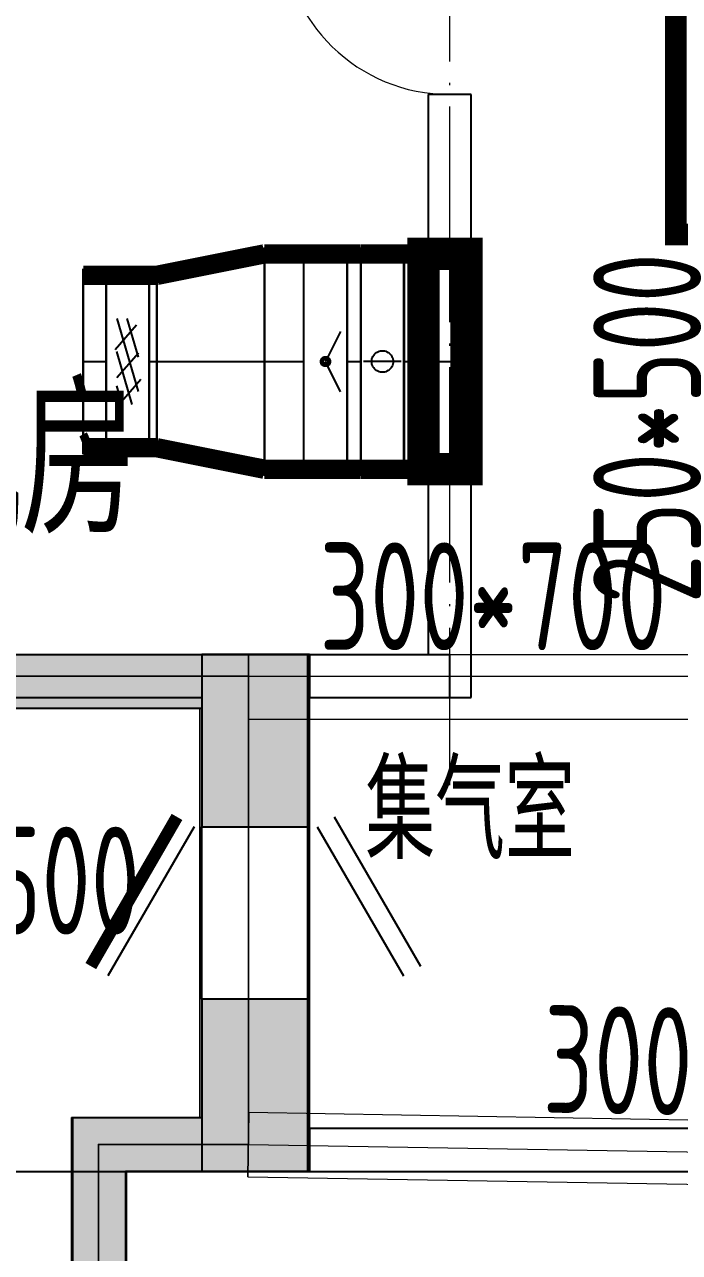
# Model space of a CAD drawing. Extents: x 369444 to 684549, y -549309 to 575337.
# Drawn here: x 446552 to 449591, y 454880 to 460582 of the extents above; entities that cross this region are included whole.
import ezdxf

# ---------------------------------------------------------------- set-up
doc = ezdxf.new("R2010")
doc.units = 0
doc.header["$LTSCALE"] = 1000
doc.header["$MEASUREMENT"] = 0
for name, pattern in [('CENTER2', [1.125, 0.75, -0.125, 0.125, -0.125]), ('DASH', [0.35, 0.25, -0.1]), ('DOTE', [2.42, 2, -0.2, 0.02, -0.2])]:
    doc.linetypes.add(name, pattern=pattern)
for name, color, linetype, lineweight, true_color in [('-1-0-1', 7, 'Continuous', 0, 0xc0c0c0), ('-1-1-2', 7, 'Continuous', 0, 0xc0c0c0), ('-2-0-1', 1, 'Continuous', 0, 0xff0000), ('-2-1-2', 9, 'Continuous', 0, 0x808080), ('1-6-1', 7, 'Continuous', 0, 0x55ff55), ('1-6-2', 7, 'Continuous', 0, 0x55ff55), ('11-6-5', 2, 'Continuous', 0, 0xffff00), ('12-6-1', 4, 'Continuous', 0, 0x00ffff), ('12-6-2', 4, 'Continuous', 0, 0x00ffff), ('12-6-5', 4, 'Continuous', 0, 0x00ffff)]:
    doc.layers.add(name, color=color, linetype=linetype, lineweight=lineweight, true_color=true_color)
for name, color, linetype in [('A-WALL-HATCH', 8, 'Continuous'), ('COLUMN', 9, 'Continuous'), ('DOTE', 1, 'Continuous'), ('DUCT-排烟中心线', 5, 'CENTER2'), ('DUCT-排烟法兰', 4, 'Continuous'), ('DUCT-排烟管', 2, 'Continuous'), ('DUCT-排烟管端线', 4, 'Continuous'), ('DUCT-排烟阀门', 7, 'Continuous'), ('PUB_HATCH', 8, 'Continuous'), ('WALL', 9, 'Continuous'), ('WINDOW', 4, 'Continuous'), ('防火分区线', 7, 'Continuous'), ('颜洞口', 1, 'Continuous'), ('风管标注', 3, 'Continuous')]:
    doc.layers.add(name, color=color, linetype=linetype)
doc.layers.add('DOTE2', color=122, linetype='DOTE', lineweight=9)
doc.layers.add('TEXT', color=7, linetype='Continuous', lineweight=13)
doc.styles.add('_HZTXT', font='txt.shx', dxfattribs={"width": 0.8, "bigfont": 'HZTXT.shx'})
doc.styles.add('_TCH_DIM', font='SIMPLEX', dxfattribs={"bigfont": 'GBCBIG'})
doc.styles.add('yjkcad', font='yjkeng.shx', dxfattribs={"width": 0.7, "height": 250, "bigfont": 'yjkchn.shx'})

# ---------------------------------------------------------------- blocks, each defined once
blk = doc.blocks.new('$DorLib2D$00000001')
for p, q in [((0.45, 0.975), (0.5, 0.975)), ((0.45, 0), (0.45, 0.975)), ((0.5, 0), (0.5, 0.975)), ((0.5, 0), (0.45, 0))]:
    blk.add_line(p, q)
at = {"lineweight": 13}
blk.add_arc((0.475, 0), 0.975, 91.46928, 180, dxfattribs=at)
blk = doc.blocks.new('$DorLib2D$00000196')
at = {"color": 0}
for p, q in [((-0.5, 0.3571), (0.366, 0.8571)), ((-0.5, -0.3571), (0.366, -0.8571)), ((-0.5571, -0.4561), (0.3089, -0.9561))]:
    blk.add_line(p, q, dxfattribs=at)
at = {"color": 0, "const_width": 0.0714}
blk.add_lwpolyline([(-0.5571, 0.4561), (0.3089, 0.9561)], dxfattribs=at)
blk = doc.blocks.new('N-风管')
at = {"layer": 'DUCT-排烟中心线', "color": 0}
for p, q in [((38489282780.864647, 3905553490.371887), (38489282886.604881, 3905553490.371887)), ((38489283087.00489, 3905553490.371887), (38489283121.579597, 3905553490.371887)), ((38489283121.579597, 3905553490.371887), (38489283621.579597, 3905553490.371887)), ((38489283621.579597, 3905553490.371887), (38489283804.785088, 3905553490.371887)), ((38489284005.185081, 3905553490.371887), (38489284068.787376, 3905553490.371887)), ((38489284269.187378, 3905553490.371887), (38489284580.664642, 3905553490.371887)), ((38489284269.187393, 3905553490.371887), (38489284580.664642, 3905553490.371887))]:
    blk.add_line(p, q, dxfattribs=at)
at = {"layer": 'DUCT-排烟法兰', "color": 0}
for p, q in [((38489283621.479591, 3905552960.371887), (38489283621.479591, 3905554020.371887)), ((38489284068.887383, 3905552960.371887), (38489284068.887383, 3905554020.371887)), ((38489284269.087379, 3905552960.371887), (38489284269.087379, 3905554020.371887)), ((38489284269.087379, 3905552960.371887), (38489284269.087379, 3905554020.371887)), ((38489282780.764641, 3905553060.371887), (38489282780.764641, 3905553920.371887)), ((38489282886.70488, 3905553060.371887), (38489282886.70488, 3905553920.371887)), ((38489283086.904877, 3905553060.371887), (38489283086.904877, 3905553920.371887)), ((38489283121.679604, 3905553060.371887), (38489283121.679604, 3905553920.371887))]:
    blk.add_line(p, q, dxfattribs=at)
at = {"layer": 'DUCT-排烟法兰', "color": 0, "linetype": 'ByBlock'}
for p, q in [((38489283804.885094, 3905552960.371887), (38489283804.885094, 3905554020.371887)), ((38489284005.085083, 3905552960.371887), (38489284005.085083, 3905554020.371887))]:
    blk.add_line(p, q, dxfattribs=at)
at = {"layer": 'DUCT-排烟管', "color": 0, "const_width": 90}
for points in [[(38489283121.579597, 3905553890.371887), (38489283621.579597, 3905553990.371887)], [(38489283804.785088, 3905553990.371887), (38489283621.579597, 3905553990.371887)], [(38489283804.985077, 3905553990.371887), (38489284004.985077, 3905553990.371887)], [(38489284068.787376, 3905553990.371887), (38489284005.185081, 3905553990.371887)], [(38489284068.987381, 3905553990.371887), (38489284268.987381, 3905553990.371887)], [(38489284580.664642, 3905553990.371887), (38489284269.187378, 3905553990.371887)], [(38489284580.664642, 3905553990.371887), (38489284269.187393, 3905553990.371887)], [(38489282886.604881, 3905553890.371887), (38489282780.864647, 3905553890.371887)], [(38489282886.804878, 3905553890.371887), (38489283086.804878, 3905553890.371887)], [(38489283121.579597, 3905553890.371887), (38489283087.00489, 3905553890.371887)], [(38489282780.864647, 3905553090.371887), (38489282886.604881, 3905553090.371887)], [(38489283086.804878, 3905553090.371887), (38489282886.804878, 3905553090.371887)], [(38489283087.00489, 3905553090.371887), (38489283121.579597, 3905553090.371887)], [(38489283121.579597, 3905553090.371887), (38489283621.579597, 3905552990.371887)], [(38489283621.579597, 3905552990.371887), (38489283804.785088, 3905552990.371887)], [(38489284004.985077, 3905552990.371887), (38489283804.985077, 3905552990.371887)], [(38489284005.185081, 3905552990.371887), (38489284068.787376, 3905552990.371887)], [(38489284268.987381, 3905552990.371887), (38489284068.987381, 3905552990.371887)], [(38489284269.187378, 3905552990.371887), (38489284580.664642, 3905552990.371887)], [(38489284269.187393, 3905552990.371887), (38489284580.664642, 3905552990.371887)]]:
    blk.add_lwpolyline(points, dxfattribs=at)
at = {"layer": 'DUCT-排烟管端线', "color": 0}
for p, q in [((38489283621.579597, 3905553990.371887), (38489283621.579597, 3905552990.371887)), ((38489283621.579597, 3905552990.371887), (38489283621.579597, 3905553990.371887)), ((38489283804.785088, 3905552990.371887), (38489283804.785088, 3905553990.371887)), ((38489283804.985077, 3905552990.371887), (38489283804.985077, 3905553990.371887)), ((38489284004.985077, 3905552990.371887), (38489284004.985077, 3905553990.371887)), ((38489284005.185081, 3905553990.371887), (38489284005.185081, 3905552990.371887)), ((38489284068.787376, 3905552990.371887), (38489284068.787376, 3905553990.371887)), ((38489284068.987381, 3905553990.371887), (38489284068.987381, 3905552990.371887)), ((38489284268.987381, 3905553990.371887), (38489284268.987381, 3905552990.371887)), ((38489284269.187378, 3905553990.371887), (38489284269.187378, 3905552990.371887)), ((38489284269.187393, 3905553990.371887), (38489284269.187393, 3905552990.371887)), ((38489284580.664642, 3905552990.371887), (38489284580.664642, 3905553990.371887)), ((38489284580.664642, 3905552990.371887), (38489284580.664642, 3905553990.371887)), ((38489282780.864647, 3905553890.371887), (38489282780.864647, 3905553090.371887)), ((38489282886.604881, 3905553090.371887), (38489282886.604881, 3905553890.371887)), ((38489282886.804878, 3905553890.371887), (38489282886.804878, 3905553090.371887)), ((38489283086.804878, 3905553890.371887), (38489283086.804878, 3905553090.371887)), ((38489283087.00489, 3905553890.371887), (38489283087.00489, 3905553090.371887)), ((38489283121.579597, 3905553090.371887), (38489283121.579597, 3905553890.371887)), ((38489283121.579597, 3905553890.371887), (38489283121.579597, 3905553090.371887))]:
    blk.add_line(p, q, dxfattribs=at)
at = {"layer": 'DUCT-排烟阀门', "color": 0}
for p, q in [((38489282928.679871, 3905553545.567873), (38489283028.679871, 3905553661.037927)), ((38489283036.804878, 3905553351.201214), (38489282938.894737, 3905553690.371887)), ((38489283036.804878, 3905553511.201214), (38489282985.082764, 3905553690.371887)), ((38489283974.985077, 3905553630.371887), (38489283904.985077, 3905553490.371887)), ((38489283008.176773, 3905553290.371887), (38489282936.804878, 3905553537.611375)), ((38489282936.804878, 3905553416.070502), (38489283036.804878, 3905553531.540556)), ((38489283882.826874, 3905553490.371887), (38489283883.204147, 3905553494.443449)), ((38489283883.204147, 3905553486.300325), (38489283882.826874, 3905553490.371887)), ((38489283883.204147, 3905553494.443449), (38489283884.323158, 3905553498.376359)), ((38489283884.323158, 3905553482.367415), (38489283883.204147, 3905553486.300325)), ((38489283884.323158, 3905553498.376359), (38489283886.14579, 3905553502.036687)), ((38489283886.14579, 3905553502.036687), (38489283888.609962, 3905553505.299783)), ((38489283888.609962, 3905553505.299783), (38489283891.631767, 3905553508.054528)), ((38489283890.046883, 3905553491.798314), (38489283890.586777, 3905553494.599611)), ((38489283890.046883, 3905553488.945461), (38489283890.046883, 3905553491.798314)), ((38489283890.586777, 3905553486.144164), (38489283890.046883, 3905553488.945461)), ((38489283890.586777, 3905553494.599611), (38489283891.647079, 3905553497.248107)), ((38489283891.631767, 3905553508.054528), (38489283895.108307, 3905553510.207112)), ((38489283891.647079, 3905553497.248107), (38489283893.189453, 3905553499.64808)), ((38489283893.189453, 3905553499.64808), (38489283895.158142, 3905553501.712786)), ((38489283894.301399, 3905553491.392056), (38489283894.687531, 3905553493.395521)), ((38489283894.301399, 3905553489.351719), (38489283894.301399, 3905553491.392056)), ((38489283894.687531, 3905553487.348253), (38489283894.301399, 3905553489.351719)), ((38489283894.687531, 3905553493.395521), (38489283895.445847, 3905553495.289704)), ((38489283895.445847, 3905553485.45407), (38489283894.687531, 3905553487.348253)), ((38489283895.108307, 3905553510.207112), (38489283898.921204, 3905553511.684231)), ((38489283895.158142, 3905553501.712786), (38489283897.482002, 3905553503.367603)), ((38489283895.445847, 3905553495.289704), (38489283896.548927, 3905553497.006145)), ((38489283896.548927, 3905553497.006145), (38489283897.956932, 3905553498.482806)), ((38489283897.482002, 3905553503.367603), (38489283900.077049, 3905553504.552721)), ((38489283897.956932, 3905553498.482806), (38489283899.618942, 3905553499.666318)), ((38489283898.921204, 3905553511.684231), (38489283902.940582, 3905553512.435584)), ((38489283899.618942, 3905553499.666318), (38489283901.474899, 3905553500.513905)), ((38489283900.077049, 3905553504.552721), (38489283902.84948, 3905553505.225306)), ((38489283901.474899, 3905553500.513905), (38489283903.457718, 3905553500.994932)), ((38489283902.84948, 3905553505.225306), (38489283905.699097, 3905553505.36105)), ((38489283902.940582, 3905553512.435584), (38489283907.029587, 3905553512.435584)), ((38489283903.457718, 3905553500.994932), (38489283905.495743, 3905553501.092015)), ((38489283974.985077, 3905553350.371887), (38489283904.985077, 3905553490.371887)), ((38489283905.495743, 3905553501.092015), (38489283907.515312, 3905553500.801645)), ((38489283905.699097, 3905553505.36105), (38489283908.522919, 3905553504.955047)), ((38489283907.029587, 3905553512.435584), (38489283911.048973, 3905553511.684231)), ((38489283907.515312, 3905553500.801645), (38489283909.443443, 3905553500.134316)), ((38489283908.522919, 3905553504.955047), (38489283911.218857, 3905553504.02197)), ((38489283909.443443, 3905553500.134316), (38489283911.210419, 3905553499.114148)), ((38489283911.048973, 3905553511.684231), (38489283914.861847, 3905553510.207112)), ((38489283911.210419, 3905553499.114148), (38489283912.752403, 3905553497.778011)), ((38489283911.218857, 3905553504.02197), (38489283913.689507, 3905553502.595544)), ((38489283912.752403, 3905553497.778011), (38489283914.013657, 3905553496.174198)), ((38489283913.689507, 3905553502.595544), (38489283915.845551, 3905553500.727323)), ((38489283914.013657, 3905553496.174198), (38489283914.948593, 3905553494.360674)), ((38489283914.948593, 3905553486.3831), (38489283914.013657, 3905553484.569576)), ((38489283914.861847, 3905553510.207112), (38489283918.338387, 3905553508.054528)), ((38489283914.948593, 3905553494.360674), (38489283915.523422, 3905553492.402985)), ((38489283915.523422, 3905553488.340789), (38489283914.948593, 3905553486.3831)), ((38489283915.523422, 3905553492.402985), (38489283915.717369, 3905553490.371887)), ((38489283915.717369, 3905553490.371887), (38489283915.523422, 3905553488.340789)), ((38489283915.845551, 3905553500.727323), (38489283917.609062, 3905553498.48483)), ((38489283917.609062, 3905553498.48483), (38489283918.916321, 3905553495.949113)), ((38489283918.338387, 3905553508.054528), (38489283921.360207, 3905553505.299783)), ((38489283918.916321, 3905553495.949113), (38489283919.720062, 3905553493.211822)), ((38489283919.720062, 3905553487.531953), (38489283918.916321, 3905553484.794661)), ((38489283919.720062, 3905553493.211822), (38489283919.991241, 3905553490.371887)), ((38489283919.991241, 3905553490.371887), (38489283919.720062, 3905553487.531953)), ((38489283921.360207, 3905553505.299783), (38489283923.824379, 3905553502.036687)), ((38489283923.824379, 3905553502.036687), (38489283925.647011, 3905553498.376359)), ((38489283925.647011, 3905553498.376359), (38489283926.766006, 3905553494.443449)), ((38489283926.766006, 3905553486.300325), (38489283925.647011, 3905553482.367415)), ((38489283926.766006, 3905553494.443449), (38489283927.143303, 3905553490.371887)), ((38489283927.143303, 3905553490.371887), (38489283926.766006, 3905553486.300325)), ((38489284256.487381, 3905553490.371887), (38489284081.487381, 3905553490.371887)), ((38489284118.987381, 3905553490.371887), (38489284119.381653, 3905553496.638549)), ((38489284119.381653, 3905553484.105226), (38489284118.987381, 3905553490.371887)), ((38489284119.381653, 3905553496.638549), (38489284120.55822, 3905553502.806382)), ((38489284120.55822, 3905553502.806382), (38489284122.498558, 3905553508.778115)), ((38489284122.498558, 3905553508.778115), (38489284125.172043, 3905553514.459571)), ((38489284125.172043, 3905553514.459571), (38489284128.53653, 3905553519.76115)), ((38489284128.53653, 3905553519.76115), (38489284132.538948, 3905553524.599243)), ((38489284132.538948, 3905553524.599243), (38489284137.11618, 3905553528.897549)), ((38489284137.11618, 3905553528.897549), (38489284142.196037, 3905553532.588284)), ((38489284142.196037, 3905553532.588284), (38489284147.698418, 3905553535.61324)), ((38489284147.698418, 3905553535.61324), (38489284153.53653, 3905553537.924713)), ((38489284153.53653, 3905553537.924713), (38489284159.618317, 3905553539.48625)), ((38489284159.618317, 3905553539.48625), (38489284165.847847, 3905553540.273223)), ((38489284165.847847, 3905553540.273223), (38489284172.126907, 3905553540.273223)), ((38489284172.126907, 3905553540.273223), (38489284178.356453, 3905553539.48625)), ((38489284178.356453, 3905553539.48625), (38489284184.438232, 3905553537.924713)), ((38489284184.438232, 3905553537.924713), (38489284190.276337, 3905553535.61324)), ((38489284190.276337, 3905553535.61324), (38489284195.778717, 3905553532.588284)), ((38489284195.778717, 3905553532.588284), (38489284200.858582, 3905553528.897549)), ((38489284200.858582, 3905553528.897549), (38489284205.435806, 3905553524.599243)), ((38489284205.435806, 3905553524.599243), (38489284209.438232, 3905553519.76115)), ((38489284209.438232, 3905553519.76115), (38489284212.802711, 3905553514.459571)), ((38489284212.802711, 3905553514.459571), (38489284215.476196, 3905553508.778115)), ((38489284215.476196, 3905553508.778115), (38489284217.416542, 3905553502.806382)), ((38489284217.416542, 3905553502.806382), (38489284218.593117, 3905553496.638549)), ((38489284218.593117, 3905553496.638549), (38489284218.987381, 3905553490.371887)), ((38489284218.987381, 3905553490.371887), (38489284218.593117, 3905553484.105226)), ((38489283886.14579, 3905553478.707088), (38489283884.323158, 3905553482.367415)), ((38489283888.609962, 3905553475.443991), (38489283886.14579, 3905553478.707088)), ((38489283891.631767, 3905553472.689246), (38489283888.609962, 3905553475.443991)), ((38489283891.647079, 3905553483.495667), (38489283890.586777, 3905553486.144164)), ((38489283895.108307, 3905553470.536662), (38489283891.631767, 3905553472.689246)), ((38489283893.189453, 3905553481.095695), (38489283891.647079, 3905553483.495667)), ((38489283895.158142, 3905553479.030988), (38489283893.189453, 3905553481.095695)), ((38489283898.921204, 3905553469.059543), (38489283895.108307, 3905553470.536662)), ((38489283897.48201, 3905553477.376172), (38489283895.158142, 3905553479.030988)), ((38489283896.548943, 3905553483.737629), (38489283895.445847, 3905553485.45407)), ((38489283897.956932, 3905553482.260968), (38489283896.548943, 3905553483.737629)), ((38489283900.077057, 3905553476.191054), (38489283897.48201, 3905553477.376172)), ((38489283899.618942, 3905553481.077456), (38489283897.956932, 3905553482.260968)), ((38489283902.940582, 3905553468.30819), (38489283898.921204, 3905553469.059543)), ((38489283901.474899, 3905553480.22987), (38489283899.618942, 3905553481.077456)), ((38489283902.849487, 3905553475.518468), (38489283900.077057, 3905553476.191054)), ((38489283903.457733, 3905553479.748842), (38489283901.474899, 3905553480.22987)), ((38489283905.699112, 3905553475.382724), (38489283902.849487, 3905553475.518468)), ((38489283907.029587, 3905553468.30819), (38489283902.940582, 3905553468.30819)), ((38489283905.49575, 3905553479.651759), (38489283903.457733, 3905553479.748842)), ((38489283907.51532, 3905553479.94213), (38489283905.49575, 3905553479.651759)), ((38489283908.522926, 3905553475.788728), (38489283905.699112, 3905553475.382724)), ((38489283911.048973, 3905553469.059543), (38489283907.029587, 3905553468.30819)), ((38489283909.443443, 3905553480.609458), (38489283907.51532, 3905553479.94213)), ((38489283911.218872, 3905553476.721804), (38489283908.522926, 3905553475.788728)), ((38489283911.210419, 3905553481.629627), (38489283909.443443, 3905553480.609458)), ((38489283914.861847, 3905553470.536662), (38489283911.048973, 3905553469.059543)), ((38489283912.752403, 3905553482.965763), (38489283911.210419, 3905553481.629627)), ((38489283913.689507, 3905553478.148231), (38489283911.218872, 3905553476.721804)), ((38489283914.013657, 3905553484.569576), (38489283912.752403, 3905553482.965763)), ((38489283915.845551, 3905553480.016451), (38489283913.689507, 3905553478.148231)), ((38489283918.338387, 3905553472.689246), (38489283914.861847, 3905553470.536662)), ((38489283917.60907, 3905553482.258945), (38489283915.845551, 3905553480.016451)), ((38489283918.916321, 3905553484.794661), (38489283917.60907, 3905553482.258945)), ((38489283921.360207, 3905553475.443991), (38489283918.338387, 3905553472.689246)), ((38489283923.824379, 3905553478.707088), (38489283921.360207, 3905553475.443991)), ((38489283925.647011, 3905553482.367415), (38489283923.824379, 3905553478.707088)), ((38489284120.55822, 3905553477.937393), (38489284119.381653, 3905553484.105226)), ((38489284122.498558, 3905553471.96566), (38489284120.55822, 3905553477.937393)), ((38489284125.17205, 3905553466.284204), (38489284122.498558, 3905553471.96566)), ((38489284128.53653, 3905553460.982625), (38489284125.17205, 3905553466.284204)), ((38489284132.538948, 3905553456.144532), (38489284128.53653, 3905553460.982625)), ((38489284137.11618, 3905553451.846225), (38489284132.538948, 3905553456.144532)), ((38489284142.196037, 3905553448.155491), (38489284137.11618, 3905553451.846225)), ((38489284147.698418, 3905553445.130535), (38489284142.196037, 3905553448.155491)), ((38489284153.53653, 3905553442.819061), (38489284147.698418, 3905553445.130535)), ((38489284159.618317, 3905553441.257524), (38489284153.53653, 3905553442.819061)), ((38489284165.847847, 3905553440.470551), (38489284159.618317, 3905553441.257524)), ((38489284172.126907, 3905553440.470551), (38489284165.847847, 3905553440.470551)), ((38489284178.356453, 3905553441.257524), (38489284172.126907, 3905553440.470551)), ((38489284184.438232, 3905553442.819061), (38489284178.356453, 3905553441.257524)), ((38489284190.276337, 3905553445.130535), (38489284184.438232, 3905553442.819061)), ((38489284195.778717, 3905553448.155491), (38489284190.276337, 3905553445.130535)), ((38489284200.858582, 3905553451.846225), (38489284195.778717, 3905553448.155491)), ((38489284205.435806, 3905553456.144532), (38489284200.858582, 3905553451.846225)), ((38489284209.438232, 3905553460.982625), (38489284205.435806, 3905553456.144532)), ((38489284212.802719, 3905553466.284204), (38489284209.438232, 3905553460.982625)), ((38489284215.476196, 3905553471.96566), (38489284212.802719, 3905553466.284204)), ((38489284217.416542, 3905553477.937393), (38489284215.476196, 3905553471.96566)), ((38489284218.593117, 3905553484.105226), (38489284217.416542, 3905553477.937393)), ((38489282961.988747, 3905553290.371887), (38489282936.804878, 3905553377.611375)), ((38489282948.412033, 3905553293.533375), (38489283048.412033, 3905553409.003429))]:
    blk.add_line(p, q, dxfattribs=at)
at = {"layer": '颜洞口', "color": 0, "const_width": 150}
blk.add_lwpolyline([(38489284359.302727, 3905552990.371887), (38489284359.302727, 3905553990.371887), (38489284559.841507, 3905553990.371887), (38489284559.841507, 3905552990.371887)], close=True, dxfattribs=at)

msp = doc.modelspace()

# ---------------------------------------------------------------- hatches: boundary and pattern name
at = {"layer": 'A-WALL-HATCH'}
for points in [[(447874.6, 456857), (447874.6, 457657), (447374.6, 457657), (447374.6, 456857)], [(447874.6, 455257), (447874.6, 456057), (447374.6, 456057), (447374.6, 455257)]]:
    msp.add_hatch(color=256, dxfattribs=at).paths.add_polyline_path(points)
at = {"layer": 'PUB_HATCH'}
h = msp.add_hatch(color=256, dxfattribs=at)
h.dxf.hatch_style = 1
h.paths.add_polyline_path([(433674.5, 461707), (433674.5, 462107), (434074.5, 462107), (434074.5, 461707)], flags=17)
h.paths.add_polyline_path([(405174.5, 461707), (405174.5, 462107), (404774.5, 462107), (404774.5, 461707)], flags=17)
h.paths.add_polyline_path([(419974.5, 457857), (420074.5, 457857), (420074.5, 458357), (419574.5, 458357), (419574.5, 457857), (419724.5, 457857)], flags=17)
h.paths.add_polyline_path([(420174.5, 458357), (419574.5, 458357), (419574.5, 455257), (419974.5, 455257), (419974.5, 455457), (419824.5, 455457), (419824.5, 458107), (420174.5, 458107)])
h.paths.add_polyline_path([(399474.5, 455257), (399474.5, 460257), (400224.5, 460257), (400224.5, 460007), (399724.5, 460007), (399724.5, 455257)])
h.paths.add_polyline_path([(409249.5, 456957), (409249.5, 460257), (409499.5, 460257), (409499.5, 456957)])
h.paths.add_polyline_path([(393024.5, 457657), (393024.5, 452107), (393524.5, 452107), (393524.5, 451857), (392774.5, 451857), (392774.5, 457657)])
h.paths.add_polyline_path([(396324.5, 451857), (395424.5, 451857), (395424.5, 452107), (396324.5, 452107), (396324.5, 454357), (396574.5, 454357), (396574.5, 452107), (397124.5, 452107), (397124.5, 451857)])
h.paths.add_polyline_path([(402924.5, 453557), (402924.5, 451107), (403824.5, 451107), (403824.5, 450857), (402674.5, 450857), (402674.5, 453557)])
h.paths.add_polyline_path([(405624.5, 459557), (405624.5, 460257), (407674.5, 460257), (407674.5, 460007), (405874.5, 460007), (405874.5, 459557)])
h.paths.add_polyline_path([(416074.5, 453557), (416074.5, 450857), (414924.5, 450857), (414924.5, 451107), (415824.5, 451107), (415824.5, 453557)])
h.paths.add_polyline_path([(413574.5, 458107), (413074.5, 458107), (413074.5, 455457), (413274.5, 455457), (413274.5, 455257), (412824.5, 455257), (412824.5, 458357), (413574.5, 458357)])
h.paths.add_polyline_path([(419274.5, 453557), (419274.5, 450857), (418624.5, 450857), (418624.5, 451107), (419024.5, 451107), (419024.5, 453557)])
h.paths.add_polyline_path([(406974.5, 461656.8), (406974.5, 462557), (410374.5, 462557), (410374.5, 461656.8), (410174.5, 461656.8), (410174.5, 462357), (407174.5, 462357), (407174.5, 461656.7)], flags=17)
h.paths.add_polyline_path([(405274.5, 455457), (405674.5, 455457), (405674.5, 458107), (405174.5, 458107), (405174.5, 458357), (405874.5, 458357), (405874.5, 455257), (405274.5, 455257)])
h.paths.add_polyline_path([(399724.5, 451107), (400124.5, 451107), (400124.5, 450857), (399474.5, 450857), (399474.5, 451857), (398924.5, 451857), (398924.5, 452107), (399474.5, 452107), (399474.5, 453757), (399724.5, 453757), (399724.5, 452107)])
h.paths.add_polyline_path([(405924.5, 451107), (406124.5, 451107), (406124.5, 450857), (405924.5, 450857), (405524.5, 450857), (405524.5, 451107), (405674.5, 451107), (405674.5, 453557), (405924.5, 453557)])
h.paths.add_polyline_path([(418674.5, 458357), (419274.5, 458357), (419274.5, 455257), (418874.5, 455257), (418874.5, 455457), (419024.5, 455457), (419024.5, 458107), (418674.5, 458107)])
h.paths.add_polyline_path([(396324.5, 456907), (396324.5, 457407), (394524.5, 457407), (394524.5, 457657), (396574.5, 457657), (396574.5, 456907)])
h.paths.add_polyline_path([(401924.5, 458107), (401374.5, 458107), (401374.5, 456307), (401124.5, 456307), (401124.5, 458357), (401924.5, 458357)])
h.paths.add_polyline_path([(410174.5, 464207), (410174.5, 464757), (407974.5, 464757), (407974.5, 464207), (407774.5, 464207), (407774.5, 464957), (410374.5, 464957), (410374.5, 464207)], flags=17)
h.paths.add_polyline_path([(413074.5, 451107), (413224.5, 451107), (413224.5, 450857), (412824.5, 450857), (412624.5, 450857), (412624.5, 451107), (412824.5, 451107), (412824.5, 453557), (413074.5, 453557)])
h.paths.add_polyline_path([(439124.5, 455257), (439124.5, 460007), (438624.5, 460007), (438624.5, 460257), (439374.5, 460257), (439374.5, 455257)])
h.paths.add_polyline_path([(429349.5, 456957), (429349.5, 460257), (429599.5, 460257), (429599.5, 456957)])
h.paths.add_polyline_path([(446074.5, 457657), (446074.5, 451857), (445324.5, 451857), (445324.5, 452107), (445824.5, 452107), (445824.5, 457657)])
h.paths.add_polyline_path([(441724.5, 451857), (441724.5, 452107), (442274.5, 452107), (442274.5, 454357), (442524.5, 454357), (442524.5, 452107), (443424.5, 452107), (443424.5, 451857), (442524.5, 451857)])
h.paths.add_polyline_path([(432974.5, 459557), (432974.5, 460007), (431174.5, 460007), (431174.5, 460257), (433224.5, 460257), (433224.5, 459557)])
h.paths.add_polyline_path([(423024.5, 453557), (423024.5, 451107), (423924.5, 451107), (423924.5, 450857), (422774.5, 450857), (422774.5, 453557)])
h.paths.add_polyline_path([(425274.5, 458357), (426024.5, 458357), (426024.5, 455257), (425574.5, 455257), (425574.5, 455457), (425774.5, 455457), (425774.5, 458107), (425274.5, 458107)])
h.paths.add_polyline_path([(419824.5, 453557), (419824.5, 451107), (420224.5, 451107), (420224.5, 450857), (419574.5, 450857), (419574.5, 453557)])
h.paths.add_polyline_path([(431674.5, 461656.8), (431674.5, 462357), (428674.5, 462357), (428674.5, 461656.8), (428474.5, 461656.8), (428474.5, 462557), (431874.5, 462557), (431874.5, 461656.8)], flags=17)
h.paths.add_polyline_path([(433574.5, 455257), (432974.5, 455257), (432974.5, 458357), (433674.5, 458357), (433674.5, 458107), (433174.5, 458107), (433174.5, 455457), (433574.5, 455457)])
h.paths.add_polyline_path([(439124.5, 452107), (439124.5, 453757), (439374.5, 453757), (439374.5, 452107), (439924.5, 452107), (439924.5, 451857), (439374.5, 451857), (439374.5, 450857), (438724.5, 450857), (438724.5, 451107), (439124.5, 451107)])
h.paths.add_polyline_path([(444324.5, 457407), (442524.5, 457407), (442524.5, 456907), (442274.5, 456907), (442274.5, 457657), (444324.5, 457657)])
h.paths.add_polyline_path([(432924.5, 453557), (433174.5, 453557), (433174.5, 451107), (433324.5, 451107), (433324.5, 450857), (432924.5, 450857), (432724.5, 450857), (432724.5, 451107), (432924.5, 451107)])
h.paths.add_polyline_path([(436924.5, 458357), (437724.5, 458357), (437724.5, 456307), (437474.5, 456307), (437474.5, 458107), (436924.5, 458107)])
h.paths.add_polyline_path([(436174.5, 453557), (436174.5, 450857), (435024.5, 450857), (435024.5, 451107), (435924.5, 451107), (435924.5, 453557)])
h.paths.add_polyline_path([(428474.5, 464207), (428474.5, 464957), (431074.5, 464957), (431074.5, 464207), (430874.5, 464207), (430874.5, 464757), (428674.5, 464757), (428674.5, 464207)], flags=17)
h.paths.add_polyline_path([(429349.5, 451107), (429349.5, 454357), (429599.5, 454357), (429599.5, 451107), (430324.5, 451107), (430324.5, 450857), (429349.5, 450857), (428624.5, 450857), (428624.5, 451107)])
h.paths.add_polyline_path([(425774.5, 453557), (426024.5, 453557), (426024.5, 451107), (426224.5, 451107), (426224.5, 450857), (426024.5, 450857), (425624.5, 450857), (425624.5, 451107), (425774.5, 451107)])
h.paths.add_polyline_path([(413074.5, 461657.3), (413324.5, 461657.3), (413324.5, 462157.3), (412824.5, 462157.3), (412824.5, 461657.3)], flags=17)
h.paths.add_polyline_path([(425774.5, 461657), (426024.5, 461657), (426024.5, 462157), (425524.5, 462157), (425524.5, 461657)], flags=17)
edge = h.paths.add_edge_path()
edge.add_line((413074.5, 461657), (413074.5, 460057))
edge.add_line((413074.5, 460057), (411074.5, 460057))
edge.add_line((411074.5, 460057), (411074.5, 460257))
edge.add_line((411074.5, 460257), (412824.5, 460257))
edge.add_line((412824.5, 460257), (412824.5, 461657.3))
edge.add_line((404774.5, 461707), (401874.5, 461707))
edge.add_line((401874.5, 461707), (401874.5, 464457))
edge.add_line((401874.5, 464457), (399674.5, 464457))
edge.add_line((399674.5, 464457), (399674.5, 461657))
edge.add_line((399674.5, 461657), (399174.5, 461657))
edge.add_line((399174.5, 461657), (399174.5, 461857))
edge.add_line((399174.5, 461857), (399474.5, 461857))
edge.add_line((399474.5, 461857), (399474.5, 464457))
edge.add_line((399474.5, 464457), (397174.5, 464457))
edge.add_line((397174.5, 464457), (397174.5, 463507))
edge.add_line((397174.5, 463507), (396924.5, 463507))
edge.add_line((396924.5, 463507), (396924.5, 464457))
edge.add_line((396924.5, 464457), (396924.5, 464907))
edge.add_line((396924.5, 464907), (392224.5, 464907))
edge.add_line((392224.5, 464907), (392224.5, 461907))
edge.add_line((392224.5, 461907), (393024.5, 461907))
edge.add_line((393024.5, 461907), (393024.5, 461157))
edge.add_line((393024.5, 461157), (392774.5, 461157))
edge.add_line((392774.5, 461157), (392774.5, 461657))
edge.add_line((392774.5, 461657), (391974.5, 461657))
edge.add_line((391974.5, 461657), (391974.5, 465157))
edge.add_line((391974.5, 465157), (397174.5, 465157))
edge.add_line((397174.5, 465157), (397174.5, 464707))
edge.add_line((397174.5, 464707), (399674.5, 464707))
edge.add_line((399674.5, 464707), (402124.5, 464707))
edge.add_line((402124.5, 464707), (402124.5, 461957))
edge.add_line((402124.5, 461957), (404774.5, 461957))
edge.add_line((426024.5, 461657), (426024.5, 460257))
edge.add_line((426024.5, 460257), (427774.5, 460257))
edge.add_line((427774.5, 460257), (427774.5, 460057))
edge.add_line((427774.5, 460057), (425774.5, 460057))
edge.add_line((425774.5, 460057), (425774.5, 461657))
edge.add_line((434074.5, 461957), (436724.5, 461957))
edge.add_line((436724.5, 461957), (436724.5, 464707))
edge.add_line((436724.5, 464707), (439174.5, 464707))
edge.add_line((439174.5, 464707), (441674.5, 464707))
edge.add_line((441674.5, 464707), (441674.5, 465157))
edge.add_line((441674.5, 465157), (446874.5, 465157))
edge.add_line((446874.5, 465157), (446874.5, 461657))
edge.add_line((446874.5, 461657), (446074.5, 461657))
edge.add_line((446074.5, 461657), (446074.5, 461157))
edge.add_line((446074.5, 461157), (445824.5, 461157))
edge.add_line((445824.5, 461157), (445824.5, 461907))
edge.add_line((445824.5, 461907), (446624.5, 461907))
edge.add_line((446624.5, 461907), (446624.5, 464907))
edge.add_line((446624.5, 464907), (441924.5, 464907))
edge.add_line((441924.5, 464907), (441924.5, 464457))
edge.add_line((441924.5, 464457), (441924.5, 463507))
edge.add_line((441924.5, 463507), (441674.5, 463507))
edge.add_line((441674.5, 463507), (441674.5, 464457))
edge.add_line((441674.5, 464457), (439374.5, 464457))
edge.add_line((439374.5, 464457), (439374.5, 461857))
edge.add_line((439374.5, 461857), (439674.5, 461857))
edge.add_line((439674.5, 461857), (439674.5, 461657))
edge.add_line((439674.5, 461657), (439174.5, 461657))
edge.add_line((439174.5, 461657), (439174.5, 464457))
edge.add_line((439174.5, 464457), (436974.5, 464457))
edge.add_line((436974.5, 464457), (436974.5, 461707))
edge.add_line((436974.5, 461707), (434074.5, 461707))
edge.add_line((405174.5, 462107), (405174.5, 467557))
edge.add_line((405174.5, 467557), (412274.5, 467557))
edge.add_line((412274.5, 467557), (412274.5, 464707))
edge.add_line((412274.5, 464707), (412824.5, 464707))
edge.add_line((412824.5, 464707), (412824.5, 464307))
edge.add_line((412824.5, 464307), (413074.5, 464307))
edge.add_line((413074.5, 464307), (413074.5, 464957))
edge.add_line((413074.5, 464957), (412524.5, 464957))
edge.add_line((412524.5, 464957), (412524.5, 467557))
edge.add_line((412524.5, 467557), (413374.5, 467557))
edge.add_line((413374.5, 467557), (413374.5, 465557))
edge.add_line((413374.5, 465557), (419424.5, 465557))
edge.add_line((404924.5, 462107), (404924.5, 467807))
edge.add_line((404924.5, 467807), (412274.5, 467807))
edge.add_line((412274.5, 467807), (413624.5, 467807))
edge.add_line((413624.5, 467807), (413624.5, 465807))
edge.add_line((413624.5, 465807), (419424.5, 465807))
edge.add_line((419924.5, 465557), (425474.5, 465557))
edge.add_line((425474.5, 465557), (425474.5, 467557))
edge.add_line((425474.5, 467557), (426324.5, 467557))
edge.add_line((426324.5, 467557), (426324.5, 464957))
edge.add_line((426324.5, 464957), (425774.5, 464957))
edge.add_line((425774.5, 464957), (425774.5, 464307))
edge.add_line((425774.5, 464307), (426024.5, 464307))
edge.add_line((426024.5, 464307), (426024.5, 464707))
edge.add_line((426024.5, 464707), (426574.5, 464707))
edge.add_line((426574.5, 464707), (426574.5, 467557))
edge.add_line((426574.5, 467557), (433674.5, 467557))
edge.add_line((433674.5, 467557), (433674.5, 462107))
edge.add_line((419924.5, 465807), (425224.5, 465807))
edge.add_line((425224.5, 465807), (425224.5, 467807))
edge.add_line((425224.5, 467807), (426574.5, 467807))
edge.add_line((426574.5, 467807), (433924.5, 467807))
edge.add_line((433924.5, 467807), (433924.5, 462107))
h.paths.add_polyline_path([(410224.5, 451107), (410224.5, 450857), (408524.5, 450857), (408524.5, 451107), (409249.5, 451107), (409249.5, 454357), (409499.5, 454357), (409499.5, 451107)])
for points in [[(445824.6, 457657), (446074.6, 457407), (447374.6, 457407), (447474.6, 457527), (447374.6, 457657)], [(447474.6, 457527), (447874.6, 457507), (447874.6, 457656.9), (447374.6, 457656.9), (447374.6, 457657)], [(447374.6, 457407), (447374.6, 456857), (447874.6, 456857), (447874.6, 457507), (447474.6, 457527)], [(447874.6, 455357), (447874.6, 456057), (447374.6, 456057), (447374.6, 455507), (447474.6, 455377)], [(447024.6, 455257), (446774.6, 455507), (446774.6, 452107), (447024.6, 451857)], [(446774.6, 455507), (447024.6, 455257), (447374.6, 455257), (447474.6, 455377), (447374.6, 455507)], [(447874.6, 455257), (447874.6, 455357), (447474.6, 455377), (447374.6, 455257)]]:
    msp.add_hatch(color=256, dxfattribs=at).paths.add_polyline_path(points)

# ---------------------------------------------------------------- linework, layer by layer
at = {"layer": '-1-0-1', "color": 0}
for p in [(447590.9, 457556.9, -3600), (446895.9, 455382.2, -3600), (447590.9, 455382.2, -3600)]:
    msp.add_point(p, dxfattribs=at)
at = {"layer": '-1-1-2', "color": 0}
for p, q in [((447590.9, 457556.9, -3600), (447590.9, 457556.9)), ((446895.9, 455382.2, -3600), (446895.9, 455382.2)), ((447590.9, 455382.2, -3600), (447590.9, 455382.2))]:
    msp.add_line(p, q, dxfattribs=at)
at = {"layer": '-2-0-1', "color": 0}
for p, q in [((445974.4, 457556.9, -3600), (447590.9, 457556.9, -3600)), ((447590.9, 457556.9, -3600), (449861.1, 457556.9, -3600)), ((447590.9, 455382.2, -3600), (447590.9, 457556.9, -3600)), ((446895.9, 455382.2, -3600), (447590.9, 455382.2, -3600)), ((446895.9, 451956.9, -3600), (446895.9, 455382.2, -3600)), ((447590.9, 455382.2, -3600), (451924.3, 455307.1, -3600))]:
    msp.add_line(p, q, dxfattribs=at)
at = {"layer": '-2-1-2', "color": 0}
for p, q in [((445974.4, 457556.9), (447590.9, 457556.9)), ((447590.9, 457556.9), (449861.1, 457556.9)), ((447590.9, 455382.2), (447590.9, 457556.9)), ((446895.9, 455382.2), (447590.9, 455382.2)), ((446895.9, 451956.9), (446895.9, 455382.2)), ((447590.9, 455382.2), (451924.3, 455307.1))]:
    msp.add_line(p, q, dxfattribs=at)
at = {"layer": '1-6-1', "color": 0}
for p, q in [((447865.9, 457656.9, -3600), (445824.4, 457656.9, -3600)), ((445824.4, 457656.9), (447865.9, 457656.9)), ((447865.9, 457656.9), (447865.9, 457656.9, -3600)), ((447865.9, 457656.9), (447865.9, 455257.2)), ((447865.9, 457656.9, -3600), (447865.9, 457656.9)), ((447865.9, 455257.2, -3600), (447865.9, 457656.9, -3600)), ((447365.9, 457406.9), (446074.4, 457406.9)), ((446074.4, 457406.9, -3600), (447365.9, 457406.9, -3600)), ((447365.9, 457406.9, -3600), (447365.9, 457406.9)), ((447365.9, 457406.9, -3600), (447365.9, 455507.2, -3600)), ((447365.9, 457406.9), (447365.9, 457406.9, -3600)), ((447365.9, 455507.2), (447365.9, 457406.9)), ((446770.9, 455507.2, -8700), (446770.9, 452106.9, -8700)), ((446770.9, 455507.2, -5100), (446770.9, 455507.2, -8700)), ((446770.9, 452106.9, -5100), (446770.9, 455507.2, -5100)), ((446770.9, 455507.2, -3600), (446770.9, 455507.2)), ((447365.9, 455507.2, -3600), (446770.9, 455507.2, -3600)), ((446770.9, 455507.2), (447365.9, 455507.2)), ((447365.9, 455507.2), (447365.9, 455507.2, -3600)), ((447365.9, 455507.2, -3600), (447365.9, 455507.2)), ((447020.9, 455257.2, -5100), (447020.9, 451856.9, -5100)), ((447020.9, 455257.2, -8700), (447020.9, 455257.2, -5100)), ((447020.9, 451856.9, -8700), (447020.9, 455257.2, -8700)), ((447020.9, 455257.2), (447020.9, 455257.2, -3600)), ((447865.9, 455257.2), (447020.9, 455257.2)), ((447020.9, 455257.2, -3600), (447865.9, 455257.2, -3600)), ((447865.9, 455257.2, -3600), (447865.9, 455257.2)), ((447865.9, 455257.2), (447865.9, 455257.2, -3600))]:
    msp.add_line(p, q, dxfattribs=at)
at = {"layer": '1-6-2', "color": 0}
for p, q in [((447590.9, 457556.9), (445974.4, 457556.9)), ((445974.4, 457556.9, -3600), (447590.9, 457556.9, -3600)), ((447590.9, 457556.9, -3600), (447590.9, 457556.9)), ((447590.9, 457556.9), (447590.9, 455382.2)), ((447590.9, 457556.9, -3600), (447590.9, 457556.9)), ((447590.9, 455382.2, -3600), (447590.9, 457556.9, -3600)), ((446895.9, 455382.2, -5100), (446895.9, 451956.9, -5100)), ((446895.9, 455382.2, -8700), (446895.9, 455382.2, -5100)), ((446895.9, 451956.9, -8700), (446895.9, 455382.2, -8700)), ((446895.9, 455382.2), (446895.9, 455382.2, -3600)), ((447590.9, 455382.2), (446895.9, 455382.2)), ((446895.9, 455382.2, -3600), (447590.9, 455382.2, -3600)), ((447590.9, 455382.2, -3600), (447590.9, 455382.2)), ((447590.9, 455382.2), (447590.9, 455382.2, -3600))]:
    msp.add_line(p, q, dxfattribs=at)
at = {"layer": '12-6-1', "color": 0}
for p, q in [((447590.9, 457656.9), (447590.9, 457356.9)), ((447590.9, 457656.9, -700), (447590.9, 457656.9)), ((447590.9, 457356.9, -700), (447590.9, 457656.9, -700)), ((447590.9, 457656.9), (449861.1, 457656.9)), ((447590.9, 457656.9, -700), (449861.1, 457656.9, -700)), ((447590.9, 457356.9), (447590.9, 457356.9, -700)), ((447590.9, 457356.9), (449861.1, 457356.9)), ((447590.9, 457356.9, -700), (449861.1, 457356.9, -700)), ((447593.5, 455532.2), (447588.3, 455232.2)), ((447588.3, 455232.2, -700), (447593.5, 455532.2, -700)), ((447593.5, 455532.2, -700), (447593.5, 455532.2)), ((447593.5, 455532.2), (451926.9, 455457)), ((447593.5, 455532.2, -700), (451926.9, 455457, -700)), ((447588.3, 455232.2), (447588.3, 455232.2, -700)), ((447588.3, 455232.2), (451921.7, 455157.1)), ((447588.3, 455232.2, -700), (451921.7, 455157.1, -700))]:
    msp.add_line(p, q, dxfattribs=at)
at = {"layer": '12-6-2', "color": 0}
for p, q in [((447590.9, 457556.9), (449861.1, 457556.9)), ((447590.9, 455382.2), (451924.3, 455307.1))]:
    msp.add_line(p, q, dxfattribs=at)
at = {"layer": 'COLUMN', "color": 8}
for p, q in [((447874.6, 457657), (447374.6, 457657)), ((447374.6, 457657), (447374.6, 456857)), ((447874.6, 456857), (447874.6, 457657)), ((447374.6, 456857), (447874.6, 456857)), ((447874.6, 456057), (447374.6, 456057)), ((447374.6, 456057), (447374.6, 455257)), ((447874.6, 455257), (447874.6, 456057)), ((447374.6, 455257), (447874.6, 455257))]:
    msp.add_line(p, q, dxfattribs=at)
at = {"layer": 'DOTE', "color": 8, "lineweight": -2}
msp.add_line((377844.4, 455257), (624570.9, 455257), dxfattribs=at)
at = {"layer": 'DOTE2', "linetype": 'DOTE', "ltscale": 0.5}
for points in [[(448524.6, 461410.6), (448524.6, 457049.9)], [(442020.4, 457556.9), (449212.8, 457556.9)]]:
    msp.add_lwpolyline(points, dxfattribs=at)
at = {"layer": 'WALL'}
for p, q in [((448624.6, 460257), (448424.6, 460257)), ((448424.6, 460257), (448424.6, 457657)), ((448624.6, 457457), (448624.6, 460257)), ((445824.6, 457657), (447374.6, 457657)), ((447374.6, 457657), (447374.6, 457656.9)), ((447374.6, 457656.9), (447874.6, 457656.9)), ((447874.6, 457657), (448424.6, 457657)), ((447874.6, 457657), (447874.6, 457457)), ((447874.6, 457507), (447874.6, 457656.9)), ((447874.6, 456857), (447874.6, 457507)), ((447874.6, 457457), (448624.6, 457457)), ((446074.6, 457407), (447374.6, 457407)), ((447374.6, 457407), (447374.6, 456857)), ((447374.6, 456857), (447874.6, 456857)), ((447874.6, 456057), (447374.6, 456057)), ((447374.6, 456057), (447374.6, 455507)), ((447874.6, 455357), (447874.6, 456057)), ((446774.6, 455507), (446774.6, 452107)), ((446774.6, 455507), (447374.6, 455507)), ((447874.6, 455457), (449674.6, 455457)), ((447874.6, 455457), (447874.6, 455257)), ((447874.6, 455257), (447874.6, 455357)), ((447024.6, 455257), (447024.6, 451857)), ((447024.6, 455257), (447374.6, 455257)), ((447374.6, 455257), (447374.6, 455257)), ((447374.6, 455257), (447874.6, 455257)), ((447874.6, 455257), (449774.6, 455257))]:
    msp.add_line(p, q, dxfattribs=at)
at = {"layer": 'WALL', "linetype": 'ByBlock'}
for p, q in [((445974.5, 457656.9), (447374.6, 457656.9)), ((447874.6, 457656.9), (448524.5, 457656.9)), ((448524.5, 457656.9), (448524.5, 457456.9)), ((445974.5, 457456.9), (447374.6, 457456.9)), ((447874.6, 457456.9), (448524.5, 457456.9))]:
    msp.add_line(p, q, dxfattribs=at)
at = {"layer": 'WINDOW', "color": 0}
for p, q in [((447374.6, 456057, 0), (447374.6, 456857, 0)), ((447874.6, 456057, 0), (447874.6, 456857, 0))]:
    msp.add_line(p, q, dxfattribs=at)
at = {"layer": '防火分区线', "color": 114, "linetype": 'DASH', "ltscale": 8, "const_width": 100}
msp.add_lwpolyline([(478324.5, 455157), (459224.8, 455156.9), (459224.8, 458107), (457424.8, 458107), (457424.8, 457057), (455124.8, 457057), (455124.8, 456657), (451674.5, 456657), (451674.5, 459606.9), (449574.5, 459606.9), (449574.5, 466557.2), (442024.5, 466557.1), (442024.5, 464357), (437074.5, 464357)], dxfattribs=at)

# ---------------------------------------------------------------- block references
at = {"layer": 'WINDOW', "xscale": 800, "yscale": 800, "zscale": 800, "rotation": 90}
msp.add_blockref('$DorLib2D$00000001', (448524.6, 460657), dxfattribs=at)
at = {"layer": 'WINDOW', "color": 0, "xscale": -799.9999999999995, "yscale": 799.9999999999995, "zscale": -799.9999999999995, "rotation": 89.99999878009919}
msp.add_blockref('$DorLib2D$00000196', (447624.6, 456457), dxfattribs=at)
at = {"layer": '风管标注', "color": 8}
msp.add_blockref('N-风管', (-38488835956.2, -3905094473.4), dxfattribs=at)

# ---------------------------------------------------------------- texts
at = {"color": 2, "style": '_TCH_DIM'}
msp.add_text('集气室', height=450, rotation=0, dxfattribs=at).set_placement((448133.3, 456706.7, 0))
at = {"layer": '11-6-5', "color": 0, "insert": (446274.4, 456356.9, -3600), "char_height": 500, "attachment_point": 8, "style": 'yjkcad'}
msp.add_mtext('500*500', dxfattribs=at)
at = {"layer": '12-6-5', "color": 0, "char_height": 500, "attachment_point": 8, "style": 'yjkcad'}
for s, insert, rotation in [('250*500', (449691.1, 458707.1), 90), ('300*700', (449760.5, 455514.6), 359.0065)]:
    msp.add_mtext(s, dxfattribs=dict(at, insert=insert, rotation=rotation))
at = {"layer": '12-6-5', "color": 0, "insert": (448726, 457676.9), "char_height": 500, "attachment_point": 8, "style": 'yjkcad'}
msp.add_mtext('300*700', dxfattribs=at)
at = {"layer": 'TEXT', "color": 2, "style": '_HZTXT', "width": 0.8}
msp.add_text('排烟机房', height=675, dxfattribs=at).set_placement((444915, 458217))

doc.saveas('drawing.dxf')
